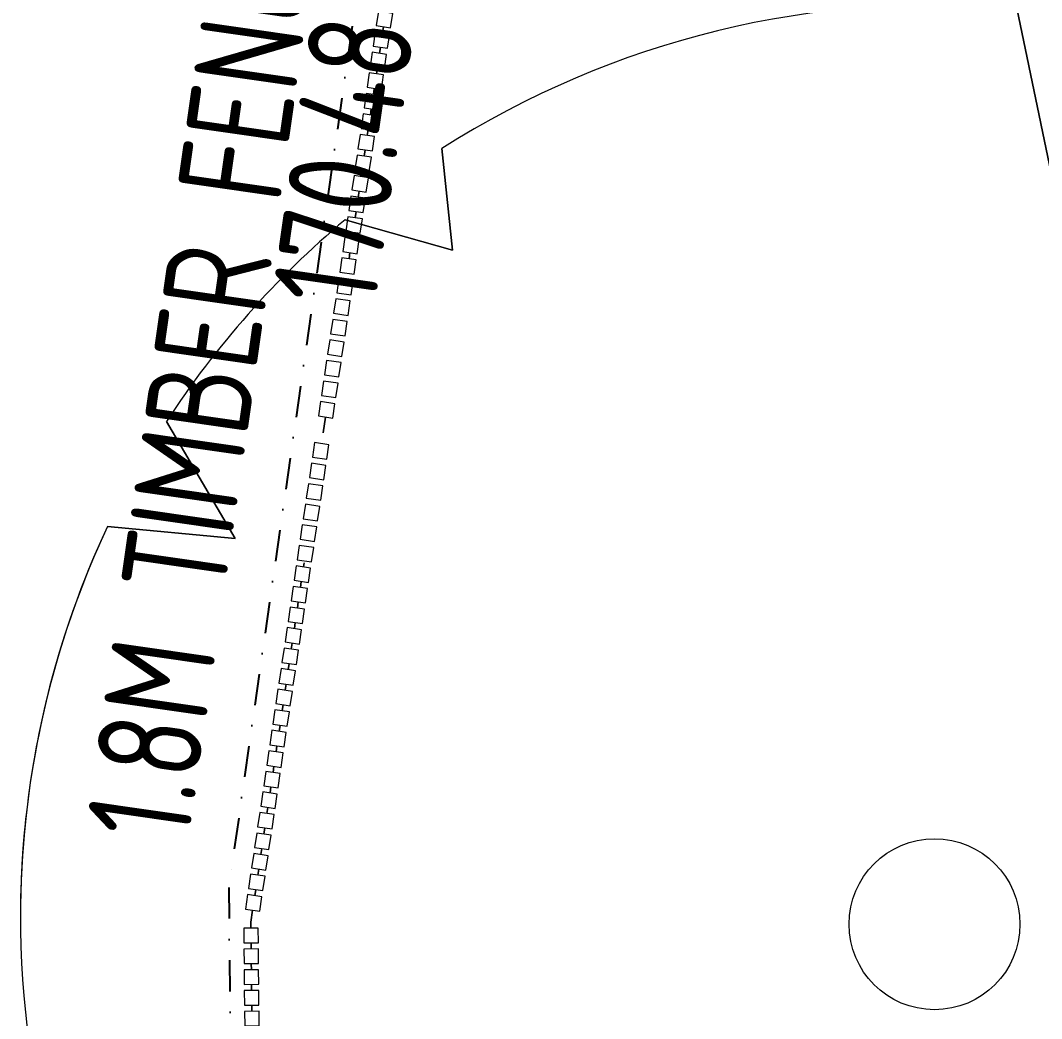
# Model space of a CAD drawing. Header units: millimetres. Extents: x -39027 to 364494, y -35256 to 94895.
# Drawn here: x 200427 to 202886, y 9379 to 11782 of the extents above; entities that cross this region are included whole.
import ezdxf

# ---------------------------------------------------------------- set-up
doc = ezdxf.new("R2010")
doc.units = ezdxf.units.MM
doc.header["$LTSCALE"] = 25
doc.linetypes.add('BG_Dash Dot 3mm', pattern=[7, 3, -2, 0, -2])
for name, color, linetype, lineweight in [('A-DETL-MBND', 4, 'Continuous', 13), ('A-GLAZ-CWMG', 3, 'Continuous', 5), ('C-PROP-LINE', 91, 'BG_Dash Dot 3mm', 25), ('C-PROP-LINE-IDEN', 91, 'Continuous', 5), ('C-TOPO', 251, 'Continuous', 9), ('G-ANNO-TEXT', 231, 'Continuous', 5), ('L-PLNT', 71, 'Continuous', 5)]:
    doc.layers.add(name, color=color, linetype=linetype, lineweight=lineweight)
doc.styles.add('ISOCPEUR_1', font='isocpeur.ttf', dxfattribs={"width": 0.75, "height": 700})

# ---------------------------------------------------------------- blocks, each defined once
blk = doc.blocks.new('Rectangular Mullion - 35mm Timber Batten_Black_-V91-PROPOSED GROUND FLOOR PLAN')
at = {"layer": 'A-GLAZ-CWMG', "lineweight": 13}
for p, q in [((-17.5, 17.5), (17.5, 17.5)), ((-17.5, -17.5), (-17.5, 17.5)), ((17.5, 17.5), (17.5, -17.5)), ((17.5, -17.5), (-17.5, -17.5))]:
    blk.add_line(p, q, dxfattribs=at)
blk = doc.blocks.new('Rectangular Mullion - 35mm Timber Batten_Black_-V92-PROPOSED GROUND FLOOR PLAN')
at = {"layer": 'A-GLAZ-CWMG', "lineweight": 13}
for p, q in [((-17.5, 17.5), (17.5, 17.5)), ((-17.5, -17.5), (-17.5, 17.5)), ((17.5, 17.5), (17.5, -17.5)), ((17.5, -17.5), (-17.5, -17.5))]:
    blk.add_line(p, q, dxfattribs=at)
blk = doc.blocks.new('Rectangular Mullion - 35mm Timber Batten_Black_-V93-PROPOSED GROUND FLOOR PLAN')
at = {"layer": 'A-GLAZ-CWMG', "lineweight": 13}
for p, q in [((-17.5, 17.5), (17.5, 17.5)), ((-17.5, -17.5), (-17.5, 17.5)), ((17.5, 17.5), (17.5, -17.5)), ((17.5, -17.5), (-17.5, -17.5))]:
    blk.add_line(p, q, dxfattribs=at)
blk = doc.blocks.new('Rectangular Mullion - 35mm Timber Batten_Black_-V94-PROPOSED GROUND FLOOR PLAN')
at = {"layer": 'A-GLAZ-CWMG', "lineweight": 13}
for p, q in [((-17.5, 17.5), (17.5, 17.5)), ((-17.5, -17.5), (-17.5, 17.5)), ((17.5, 17.5), (17.5, -17.5)), ((17.5, -17.5), (-17.5, -17.5))]:
    blk.add_line(p, q, dxfattribs=at)
blk = doc.blocks.new('Rectangular Mullion - 35mm Timber Batten_Black_-V95-PROPOSED GROUND FLOOR PLAN')
at = {"layer": 'A-GLAZ-CWMG', "lineweight": 13}
for p, q in [((-17.5, 17.5), (17.5, 17.5)), ((-17.5, -17.5), (-17.5, 17.5)), ((17.5, 17.5), (17.5, -17.5)), ((17.5, -17.5), (-17.5, -17.5))]:
    blk.add_line(p, q, dxfattribs=at)
blk = doc.blocks.new('Rectangular Mullion - 35mm Timber Batten_Black_-V96-PROPOSED GROUND FLOOR PLAN')
at = {"layer": 'A-GLAZ-CWMG', "lineweight": 13}
for p, q in [((-17.5, 17.5), (17.5, 17.5)), ((-17.5, -17.5), (-17.5, 17.5)), ((17.5, 17.5), (17.5, -17.5)), ((17.5, -17.5), (-17.5, -17.5))]:
    blk.add_line(p, q, dxfattribs=at)
blk = doc.blocks.new('Rectangular Mullion - 35mm Timber Batten_Black_-V97-PROPOSED GROUND FLOOR PLAN')
at = {"layer": 'A-GLAZ-CWMG', "lineweight": 13}
for p, q in [((-17.5, 17.5), (17.5, 17.5)), ((-17.5, -17.5), (-17.5, 17.5)), ((17.5, 17.5), (17.5, -17.5)), ((17.5, -17.5), (-17.5, -17.5))]:
    blk.add_line(p, q, dxfattribs=at)
blk = doc.blocks.new('Rectangular Mullion - 35mm Timber Batten_Black_-V98-PROPOSED GROUND FLOOR PLAN')
at = {"layer": 'A-GLAZ-CWMG', "lineweight": 13}
for p, q in [((-17.5, 17.5), (17.5, 17.5)), ((-17.5, -17.5), (-17.5, 17.5)), ((17.5, 17.5), (17.5, -17.5)), ((17.5, -17.5), (-17.5, -17.5))]:
    blk.add_line(p, q, dxfattribs=at)
blk = doc.blocks.new('Rectangular Mullion - 35mm Timber Batten_Black_-V99-PROPOSED GROUND FLOOR PLAN')
at = {"layer": 'A-GLAZ-CWMG', "lineweight": 13}
for p, q in [((-17.5, 17.5), (17.5, 17.5)), ((-17.5, -17.5), (-17.5, 17.5)), ((17.5, 17.5), (17.5, -17.5)), ((17.5, -17.5), (-17.5, -17.5))]:
    blk.add_line(p, q, dxfattribs=at)
blk = doc.blocks.new('Rectangular Mullion - 35mm Timber Batten_Black_-V100-PROPOSED GROUND FLOOR PLAN')
at = {"layer": 'A-GLAZ-CWMG', "lineweight": 13}
for p, q in [((-17.5, 17.5), (17.5, 17.5)), ((-17.5, -17.5), (-17.5, 17.5)), ((17.5, 17.5), (17.5, -17.5)), ((17.5, -17.5), (-17.5, -17.5))]:
    blk.add_line(p, q, dxfattribs=at)
blk = doc.blocks.new('Rectangular Mullion - 35mm Timber Batten_Black_-V101-PROPOSED GROUND FLOOR PLAN')
at = {"layer": 'A-GLAZ-CWMG', "lineweight": 13}
for p, q in [((-17.5, 17.5), (17.5, 17.5)), ((-17.5, -17.5), (-17.5, 17.5)), ((17.5, 17.5), (17.5, -17.5)), ((17.5, -17.5), (-17.5, -17.5))]:
    blk.add_line(p, q, dxfattribs=at)
blk = doc.blocks.new('Rectangular Mullion - 35mm Timber Batten_Black_-V102-PROPOSED GROUND FLOOR PLAN')
at = {"layer": 'A-GLAZ-CWMG', "lineweight": 13}
for p, q in [((-17.5, 17.5), (17.5, 17.5)), ((-17.5, -17.5), (-17.5, 17.5)), ((17.5, 17.5), (17.5, -17.5)), ((17.5, -17.5), (-17.5, -17.5))]:
    blk.add_line(p, q, dxfattribs=at)
blk = doc.blocks.new('Rectangular Mullion - 35mm Timber Batten_Black_-V103-PROPOSED GROUND FLOOR PLAN')
at = {"layer": 'A-GLAZ-CWMG', "lineweight": 13}
for p, q in [((-17.5, 17.5), (17.5, 17.5)), ((-17.5, -17.5), (-17.5, 17.5)), ((17.5, 17.5), (17.5, -17.5)), ((17.5, -17.5), (-17.5, -17.5))]:
    blk.add_line(p, q, dxfattribs=at)
blk = doc.blocks.new('Rectangular Mullion - 35mm Timber Batten_Black_-V104-PROPOSED GROUND FLOOR PLAN')
at = {"layer": 'A-GLAZ-CWMG', "lineweight": 13}
for p, q in [((-17.5, 17.5), (17.5, 17.5)), ((-17.5, -17.5), (-17.5, 17.5)), ((17.5, 17.5), (17.5, -17.5)), ((17.5, -17.5), (-17.5, -17.5))]:
    blk.add_line(p, q, dxfattribs=at)
blk = doc.blocks.new('Rectangular Mullion - 35mm Timber Batten_Black_-V105-PROPOSED GROUND FLOOR PLAN')
at = {"layer": 'A-GLAZ-CWMG', "lineweight": 13}
for p, q in [((-17.5, 17.5), (17.5, 17.5)), ((-17.5, -17.5), (-17.5, 17.5)), ((17.5, 17.5), (17.5, -17.5)), ((17.5, -17.5), (-17.5, -17.5))]:
    blk.add_line(p, q, dxfattribs=at)
blk = doc.blocks.new('Rectangular Mullion - 35mm Timber Batten_Black_-V106-PROPOSED GROUND FLOOR PLAN')
at = {"layer": 'A-GLAZ-CWMG', "lineweight": 13}
for p, q in [((-17.5, 17.5), (17.5, 17.5)), ((-17.5, -17.5), (-17.5, 17.5)), ((17.5, 17.5), (17.5, -17.5)), ((17.5, -17.5), (-17.5, -17.5))]:
    blk.add_line(p, q, dxfattribs=at)
blk = doc.blocks.new('Rectangular Mullion - 35mm Timber Batten_Black_-V107-PROPOSED GROUND FLOOR PLAN')
at = {"layer": 'A-GLAZ-CWMG', "lineweight": 13}
for p, q in [((-17.5, 17.5), (17.5, 17.5)), ((-17.5, -17.5), (-17.5, 17.5)), ((17.5, 17.5), (17.5, -17.5)), ((17.5, -17.5), (-17.5, -17.5))]:
    blk.add_line(p, q, dxfattribs=at)
blk = doc.blocks.new('Rectangular Mullion - 35mm Timber Batten_Black_-V108-PROPOSED GROUND FLOOR PLAN')
at = {"layer": 'A-GLAZ-CWMG', "lineweight": 13}
for p, q in [((-17.5, 17.5), (17.5, 17.5)), ((-17.5, -17.5), (-17.5, 17.5)), ((17.5, 17.5), (17.5, -17.5)), ((17.5, -17.5), (-17.5, -17.5))]:
    blk.add_line(p, q, dxfattribs=at)
blk = doc.blocks.new('Rectangular Mullion - 35mm Timber Batten_Black_-V109-PROPOSED GROUND FLOOR PLAN')
at = {"layer": 'A-GLAZ-CWMG', "lineweight": 13}
for p, q in [((-17.5, 17.5), (17.5, 17.5)), ((-17.5, -17.5), (-17.5, 17.5)), ((17.5, 17.5), (17.5, -17.5)), ((17.5, -17.5), (-17.5, -17.5))]:
    blk.add_line(p, q, dxfattribs=at)
blk = doc.blocks.new('Rectangular Mullion - 35mm Timber Batten_Black_-V110-PROPOSED GROUND FLOOR PLAN')
at = {"layer": 'A-GLAZ-CWMG', "lineweight": 13}
for p, q in [((-17.5, 17.5), (17.5, 17.5)), ((-17.5, -17.5), (-17.5, 17.5)), ((17.5, 17.5), (17.5, -17.5)), ((17.5, -17.5), (-17.5, -17.5))]:
    blk.add_line(p, q, dxfattribs=at)
blk = doc.blocks.new('Rectangular Mullion - 35mm Timber Batten_Black_-V111-PROPOSED GROUND FLOOR PLAN')
at = {"layer": 'A-GLAZ-CWMG', "lineweight": 13}
for p, q in [((-17.5, 17.5), (17.5, 17.5)), ((-17.5, -17.5), (-17.5, 17.5)), ((17.5, 17.5), (17.5, -17.5)), ((17.5, -17.5), (-17.5, -17.5))]:
    blk.add_line(p, q, dxfattribs=at)
blk = doc.blocks.new('Rectangular Mullion - 35mm Timber Batten_Black_-V112-PROPOSED GROUND FLOOR PLAN')
at = {"layer": 'A-GLAZ-CWMG', "lineweight": 13}
for p, q in [((-17.5, 17.5), (17.5, 17.5)), ((-17.5, -17.5), (-17.5, 17.5)), ((17.5, 17.5), (17.5, -17.5)), ((17.5, -17.5), (-17.5, -17.5))]:
    blk.add_line(p, q, dxfattribs=at)
blk = doc.blocks.new('Rectangular Mullion - 35mm Timber Batten_Black_-V113-PROPOSED GROUND FLOOR PLAN')
at = {"layer": 'A-GLAZ-CWMG', "lineweight": 13}
for p, q in [((-17.5, 17.5), (17.5, 17.5)), ((-17.5, -17.5), (-17.5, 17.5)), ((17.5, 17.5), (17.5, -17.5)), ((17.5, -17.5), (-17.5, -17.5))]:
    blk.add_line(p, q, dxfattribs=at)
blk = doc.blocks.new('Rectangular Mullion - 35mm Timber Batten_Black_-V114-PROPOSED GROUND FLOOR PLAN')
at = {"layer": 'A-GLAZ-CWMG', "lineweight": 13}
for p, q in [((-17.5, 17.5), (17.5, 17.5)), ((-17.5, -17.5), (-17.5, 17.5)), ((17.5, 17.5), (17.5, -17.5)), ((17.5, -17.5), (-17.5, -17.5))]:
    blk.add_line(p, q, dxfattribs=at)
blk = doc.blocks.new('Rectangular Mullion - 35mm Timber Batten_Black_-V115-PROPOSED GROUND FLOOR PLAN')
at = {"layer": 'A-GLAZ-CWMG', "lineweight": 13}
for p, q in [((-17.5, 17.5), (17.5, 17.5)), ((-17.5, -17.5), (-17.5, 17.5)), ((17.5, 17.5), (17.5, -17.5)), ((17.5, -17.5), (-17.5, -17.5))]:
    blk.add_line(p, q, dxfattribs=at)
blk = doc.blocks.new('Rectangular Mullion - 35mm Timber Batten_Black_-V116-PROPOSED GROUND FLOOR PLAN')
at = {"layer": 'A-GLAZ-CWMG', "lineweight": 13}
for p, q in [((-17.5, 17.5), (17.5, 17.5)), ((-17.5, -17.5), (-17.5, 17.5)), ((17.5, 17.5), (17.5, -17.5)), ((17.5, -17.5), (-17.5, -17.5))]:
    blk.add_line(p, q, dxfattribs=at)
blk = doc.blocks.new('Rectangular Mullion - 35mm Timber Batten_Black_-V117-PROPOSED GROUND FLOOR PLAN')
at = {"layer": 'A-GLAZ-CWMG', "lineweight": 13}
for p, q in [((-17.5, 17.5), (17.5, 17.5)), ((-17.5, -17.5), (-17.5, 17.5)), ((17.5, 17.5), (17.5, -17.5)), ((17.5, -17.5), (-17.5, -17.5))]:
    blk.add_line(p, q, dxfattribs=at)
blk = doc.blocks.new('Rectangular Mullion - 35mm Timber Batten_Black_-V118-PROPOSED GROUND FLOOR PLAN')
at = {"layer": 'A-GLAZ-CWMG', "lineweight": 13}
for p, q in [((-17.5, 17.5), (17.5, 17.5)), ((-17.5, -17.5), (-17.5, 17.5)), ((17.5, 17.5), (17.5, -17.5)), ((17.5, -17.5), (-17.5, -17.5))]:
    blk.add_line(p, q, dxfattribs=at)
blk = doc.blocks.new('Rectangular Mullion - 35mm Timber Batten_Black_-V119-PROPOSED GROUND FLOOR PLAN')
at = {"layer": 'A-GLAZ-CWMG', "lineweight": 13}
for p, q in [((-17.5, 17.5), (17.5, 17.5)), ((-17.5, -17.5), (-17.5, 17.5)), ((17.5, 17.5), (17.5, -17.5)), ((17.5, -17.5), (-17.5, -17.5))]:
    blk.add_line(p, q, dxfattribs=at)
blk = doc.blocks.new('Rectangular Mullion - 35mm Timber Batten_Black_-V120-PROPOSED GROUND FLOOR PLAN')
at = {"layer": 'A-GLAZ-CWMG', "lineweight": 13}
for p, q in [((-17.5, 17.5), (17.5, 17.5)), ((-17.5, -17.5), (-17.5, 17.5)), ((17.5, 17.5), (17.5, -17.5)), ((17.5, -17.5), (-17.5, -17.5))]:
    blk.add_line(p, q, dxfattribs=at)
blk = doc.blocks.new('Rectangular Mullion - 35mm Timber Batten_Black_-V121-PROPOSED GROUND FLOOR PLAN')
at = {"layer": 'A-GLAZ-CWMG', "lineweight": 13}
for p, q in [((-17.5, 17.5), (17.5, 17.5)), ((-17.5, -17.5), (-17.5, 17.5)), ((17.5, 17.5), (17.5, -17.5)), ((17.5, -17.5), (-17.5, -17.5))]:
    blk.add_line(p, q, dxfattribs=at)
blk = doc.blocks.new('Rectangular Mullion - 35mm Timber Batten_Black_-V122-PROPOSED GROUND FLOOR PLAN')
at = {"layer": 'A-GLAZ-CWMG', "lineweight": 13}
for p, q in [((-17.5, 17.5), (17.5, 17.5)), ((-17.5, -17.5), (-17.5, 17.5)), ((17.5, 17.5), (17.5, -17.5)), ((17.5, -17.5), (-17.5, -17.5))]:
    blk.add_line(p, q, dxfattribs=at)
blk = doc.blocks.new('Rectangular Mullion - 35mm Timber Batten_Black_-V123-PROPOSED GROUND FLOOR PLAN')
at = {"layer": 'A-GLAZ-CWMG', "lineweight": 13}
for p, q in [((-17.5, 17.5), (17.5, 17.5)), ((-17.5, -17.5), (-17.5, 17.5)), ((17.5, 17.5), (17.5, -17.5)), ((17.5, -17.5), (-17.5, -17.5))]:
    blk.add_line(p, q, dxfattribs=at)
blk = doc.blocks.new('Rectangular Mullion - 35mm Timber Batten_Black_-V124-PROPOSED GROUND FLOOR PLAN')
at = {"layer": 'A-GLAZ-CWMG', "lineweight": 13}
for p, q in [((-17.5, 17.5), (17.5, 17.5)), ((-17.5, -17.5), (-17.5, 17.5)), ((17.5, 17.5), (17.5, -17.5)), ((17.5, -17.5), (-17.5, -17.5))]:
    blk.add_line(p, q, dxfattribs=at)
blk = doc.blocks.new('Rectangular Mullion - 35mm Timber Batten_Black_-V125-PROPOSED GROUND FLOOR PLAN')
at = {"layer": 'A-GLAZ-CWMG', "lineweight": 13}
for p, q in [((-17.5, 17.5), (17.5, 17.5)), ((-17.5, -17.5), (-17.5, 17.5)), ((17.5, 17.5), (17.5, -17.5)), ((17.5, -17.5), (-17.5, -17.5))]:
    blk.add_line(p, q, dxfattribs=at)
blk = doc.blocks.new('Rectangular Mullion - 35mm Timber Batten_Black_-V126-PROPOSED GROUND FLOOR PLAN')
at = {"layer": 'A-GLAZ-CWMG', "lineweight": 13}
for p, q in [((-17.5, 17.5), (17.5, 17.5)), ((-17.5, -17.5), (-17.5, 17.5)), ((17.5, 17.5), (17.5, -17.5)), ((17.5, -17.5), (-17.5, -17.5))]:
    blk.add_line(p, q, dxfattribs=at)
blk = doc.blocks.new('Rectangular Mullion - 35mm Timber Batten_Black_-V127-PROPOSED GROUND FLOOR PLAN')
at = {"layer": 'A-GLAZ-CWMG', "lineweight": 13}
for p, q in [((-17.5, 17.5), (17.5, 17.5)), ((-17.5, -17.5), (-17.5, 17.5)), ((17.5, 17.5), (17.5, -17.5)), ((17.5, -17.5), (-17.5, -17.5))]:
    blk.add_line(p, q, dxfattribs=at)
blk = doc.blocks.new('Rectangular Mullion - 35mm Timber Batten_Black_-V128-PROPOSED GROUND FLOOR PLAN')
at = {"layer": 'A-GLAZ-CWMG', "lineweight": 13}
for p, q in [((-17.5, 17.5), (17.5, 17.5)), ((-17.5, -17.5), (-17.5, 17.5)), ((17.5, 17.5), (17.5, -17.5)), ((17.5, -17.5), (-17.5, -17.5))]:
    blk.add_line(p, q, dxfattribs=at)
blk = doc.blocks.new('Rectangular Mullion - 35mm Timber Batten_Black_-V129-PROPOSED GROUND FLOOR PLAN')
at = {"layer": 'A-GLAZ-CWMG', "lineweight": 13}
for p, q in [((-17.5, 17.5), (17.5, 17.5)), ((-17.5, -17.5), (-17.5, 17.5)), ((17.5, 17.5), (17.5, -17.5)), ((17.5, -17.5), (-17.5, -17.5))]:
    blk.add_line(p, q, dxfattribs=at)
blk = doc.blocks.new('Rectangular Mullion - 35mm Timber Batten_Black_-V130-PROPOSED GROUND FLOOR PLAN')
at = {"layer": 'A-GLAZ-CWMG', "lineweight": 13}
for p, q in [((-17.5, 17.5), (17.5, 17.5)), ((-17.5, -17.5), (-17.5, 17.5)), ((17.5, 17.5), (17.5, -17.5)), ((17.5, -17.5), (-17.5, -17.5))]:
    blk.add_line(p, q, dxfattribs=at)
blk = doc.blocks.new('Rectangular Mullion - 35mm Timber Batten_Black_-V131-PROPOSED GROUND FLOOR PLAN')
at = {"layer": 'A-GLAZ-CWMG', "lineweight": 13}
for p, q in [((-17.5, 17.5), (17.5, 17.5)), ((-17.5, -17.5), (-17.5, 17.5)), ((17.5, 17.5), (17.5, -17.5)), ((17.5, -17.5), (-17.5, -17.5))]:
    blk.add_line(p, q, dxfattribs=at)
blk = doc.blocks.new('Rectangular Mullion - 35mm Timber Batten_Black_-V132-PROPOSED GROUND FLOOR PLAN')
at = {"layer": 'A-GLAZ-CWMG', "lineweight": 13}
for p, q in [((-17.5, 17.5), (17.5, 17.5)), ((-17.5, -17.5), (-17.5, 17.5)), ((17.5, 17.5), (17.5, -17.5)), ((17.5, -17.5), (-17.5, -17.5))]:
    blk.add_line(p, q, dxfattribs=at)
blk = doc.blocks.new('Rectangular Mullion - 35mm Timber Batten_Black_-V133-PROPOSED GROUND FLOOR PLAN')
at = {"layer": 'A-GLAZ-CWMG', "lineweight": 13}
for p, q in [((-17.5, 17.5), (17.5, 17.5)), ((-17.5, -17.5), (-17.5, 17.5)), ((17.5, 17.5), (17.5, -17.5)), ((17.5, -17.5), (-17.5, -17.5))]:
    blk.add_line(p, q, dxfattribs=at)
blk = doc.blocks.new('Rectangular Mullion - 35mm Timber Batten_Black_-V134-PROPOSED GROUND FLOOR PLAN')
at = {"layer": 'A-GLAZ-CWMG', "lineweight": 13}
for p, q in [((-17.5, 17.5), (17.5, 17.5)), ((-17.5, -17.5), (-17.5, 17.5)), ((17.5, 17.5), (17.5, -17.5)), ((17.5, -17.5), (-17.5, -17.5))]:
    blk.add_line(p, q, dxfattribs=at)
blk = doc.blocks.new('Rectangular Mullion - 35mm Timber Batten_Black_-V135-PROPOSED GROUND FLOOR PLAN')
at = {"layer": 'A-GLAZ-CWMG', "lineweight": 13}
for p, q in [((-17.5, 17.5), (17.5, 17.5)), ((-17.5, -17.5), (-17.5, 17.5)), ((17.5, 17.5), (17.5, -17.5)), ((17.5, -17.5), (-17.5, -17.5))]:
    blk.add_line(p, q, dxfattribs=at)
blk = doc.blocks.new('Rectangular Mullion - 35mm Timber Batten_Black_-V136-PROPOSED GROUND FLOOR PLAN')
at = {"layer": 'A-GLAZ-CWMG', "lineweight": 13}
for p, q in [((-17.5, 17.5), (17.5, 17.5)), ((-17.5, -17.5), (-17.5, 17.5)), ((17.5, 17.5), (17.5, -17.5)), ((17.5, -17.5), (-17.5, -17.5))]:
    blk.add_line(p, q, dxfattribs=at)
blk = doc.blocks.new('Rectangular Mullion - 35mm Timber Batten_Black_-V137-PROPOSED GROUND FLOOR PLAN')
at = {"layer": 'A-GLAZ-CWMG', "lineweight": 13}
for p, q in [((-17.5, 17.5), (17.5, 17.5)), ((-17.5, -17.5), (-17.5, 17.5)), ((17.5, 17.5), (17.5, -17.5)), ((17.5, -17.5), (-17.5, -17.5))]:
    blk.add_line(p, q, dxfattribs=at)
blk = doc.blocks.new('Rectangular Mullion - 35mm Timber Batten_Black_-V138-PROPOSED GROUND FLOOR PLAN')
at = {"layer": 'A-GLAZ-CWMG', "lineweight": 13}
for p, q in [((-17.5, 17.5), (17.5, 17.5)), ((-17.5, -17.5), (-17.5, 17.5)), ((17.5, 17.5), (17.5, -17.5)), ((17.5, -17.5), (-17.5, -17.5))]:
    blk.add_line(p, q, dxfattribs=at)
blk = doc.blocks.new('Family - ___-1009153-PROPOSED GROUND FLOOR PLAN')
at = {"layer": 'C-PROP-LINE'}
for p, q in [((-477, 12248.2), (-849, 9654.7)), ((-849, 9654.7), (-819.6, 7014.9))]:
    blk.add_line(p, q, dxfattribs=at)
blk = doc.blocks.new('Family - ___-2269169-PROPOSED GROUND FLOOR PLAN')
at = {"layer": 'C-PROP-LINE'}
for p, q in [((-477, 12248.2), (-849, 9654.7)), ((-849, 9654.7), (-819.6, 7014.9))]:
    blk.add_line(p, q, dxfattribs=at)
blk = doc.blocks.new('PLANTING_Coloured tree scaleable - 7 Meters-2580589-PROPOSED SITE PLAN')
at = {"layer": 'L-PLNT', "lineweight": 9}
for p, q in [((-434.1, 2027.4), (-856.4, 2633.5)), ((-434.1, 2027.4), (-856.4, 2633.5)), ((-856.4, 2633.5), (-434.1, 2027.4)), ((-2285.9, 1563.4), (-2136.1, 1294.4)), ((-2285.9, 1563.4), (-2136.1, 1294.4)), ((-2136.1, 1294.4), (-2285.9, 1563.4)), ((-2136.1, 1294.4), (-2470.6, 1251.3)), ((-2136.1, 1294.4), (-2470.6, 1251.3)), ((-2470.6, 1251.3), (-2136.1, 1294.4)), ((-2727.6, 479.9), (-2398.7, 236.6)), ((-2727.6, 479.9), (-2398.7, 236.6)), ((-2398.7, 236.6), (-2727.6, 479.9)), ((-2398.7, 236.6), (-2766.9, 119.1)), ((-2398.7, 236.6), (-2766.9, 119.1)), ((-2766.9, 119.1), (-2398.7, 236.6))]:
    blk.add_line(p, q, dxfattribs=at)
blk.add_circle((-0.3, -5.6), 258, dxfattribs=at)
for centre, start, end in [((-0.3, 0), 108.0083, 145.6274), ((-0.3, 0), 108.0083, 145.6274), ((-0.3, 0), 108.0083, 145.6274), ((-0.3, 0), 153.1369, 170.0213), ((-0.3, 0), 153.1369, 170.0213), ((-0.3, 0), 153.1369, 170.0213), ((0.5, 19.1), 177.9304, 244.2846), ((0.5, 19.1), 177.9304, 202.3457), ((0.5, 19.1), 177.9304, 200.6948)]:
    blk.add_arc(centre, 2769.2, start, end, dxfattribs=at)

msp = doc.modelspace()

# ---------------------------------------------------------------- linework, layer by layer
at = {"layer": 'A-DETL-MBND', "lineweight": 5}
for p, q in [((201298.7, 11752), (201300.8, 11766.8)), ((201291.3, 11702.5), (201293.5, 11717.4)), ((201284, 11653.1), (201286.2, 11667.9)), ((201276.7, 11603.6), (201278.7, 11617.5)), ((201269.4, 11554.1), (201271.6, 11569)), ((201262, 11504.7), (201264.2, 11519.5)), ((201254.7, 11455.2), (201256.9, 11470.1)), ((201247.4, 11405.8), (201249.6, 11420.6)), ((201240.1, 11356.3), (201242.3, 11371.1)), ((201232.7, 11306.8), (201234.9, 11321.7)), ((201225.4, 11257.4), (201227.6, 11272.2)), ((201218.1, 11207.9), (201220.3, 11222.8)), ((201156.1, 10789.2), (201161.7, 10827.1)), ((201108.2, 10466), (201109.7, 10475.8)), ((201100.9, 10416.5), (201103.1, 10431.4)), ((201093.6, 10367.1), (201095.8, 10381.9)), ((201086.3, 10317.6), (201088.5, 10332.5)), ((201078.9, 10268.2), (201081.1, 10283)), ((201071.6, 10218.7), (201073.8, 10233.5)), ((201064.3, 10169.2), (201066.5, 10184.1)), ((201057, 10119.8), (201059.2, 10134.6)), ((201049.6, 10070.3), (201051.8, 10085.2)), ((201042.3, 10020.9), (201044.5, 10035.7)), ((201035, 9971.4), (201037.2, 9986.2)), ((201027.7, 9921.9), (201029.9, 9936.8)), ((201020.3, 9872.5), (201022.5, 9887.3)), ((201013, 9823), (201015.2, 9837.9)), ((201005.7, 9773.6), (201007.9, 9788.4)), ((200998.4, 9724.1), (201000.6, 9738.9)), ((200991.1, 9674.6), (200993.2, 9689.5)), ((200981.7, 9611.3), (200985.9, 9640)), ((200981.8, 9596.3), (200981.7, 9611.3)), ((200982.3, 9546.3), (200982.2, 9561.3)), ((200982.8, 9496.3), (200982.7, 9511.3)), ((200983.3, 9446.3), (200983.2, 9461.3)), ((200983.9, 9396.3), (200983.7, 9411.3))]:
    msp.add_line(p, q, dxfattribs=at)
at = {"layer": 'C-TOPO'}
for p, q in [((201300.8, 11766.8), (201298.7, 11752)), ((201293.5, 11717.4), (201291.3, 11702.5)), ((201286.2, 11667.9), (201284, 11653.1)), ((201278.7, 11617.5), (201276.7, 11603.6)), ((201271.6, 11569), (201269.4, 11554.1)), ((201264.2, 11519.5), (201262, 11504.7)), ((201256.9, 11470.1), (201254.7, 11455.2)), ((201249.6, 11420.6), (201247.4, 11405.8)), ((201242.3, 11371.1), (201240.1, 11356.3)), ((201234.9, 11321.7), (201232.7, 11306.8)), ((201227.6, 11272.2), (201225.4, 11257.4)), ((201220.3, 11222.8), (201218.1, 11207.9)), ((201161.7, 10827.1), (201156.1, 10789.2)), ((201109.7, 10475.8), (201108.2, 10466)), ((201103.1, 10431.4), (201100.9, 10416.5)), ((201095.8, 10381.9), (201093.6, 10367.1)), ((201088.5, 10332.5), (201086.3, 10317.6)), ((201081.1, 10283), (201078.9, 10268.2)), ((201073.8, 10233.5), (201071.6, 10218.7)), ((201066.5, 10184.1), (201064.3, 10169.2)), ((201059.2, 10134.6), (201057, 10119.8)), ((201051.8, 10085.2), (201049.6, 10070.3)), ((201044.5, 10035.7), (201042.3, 10020.9)), ((201037.2, 9986.2), (201035, 9971.4)), ((201029.9, 9936.8), (201027.7, 9921.9)), ((201022.5, 9887.3), (201020.3, 9872.5)), ((201015.2, 9837.9), (201013, 9823)), ((201007.9, 9788.4), (201005.7, 9773.6)), ((201000.6, 9738.9), (200998.4, 9724.1)), ((200993.2, 9689.5), (200991.1, 9674.6)), ((200985.9, 9640), (200981.7, 9611.3)), ((200981.7, 9611.3), (200981.8, 9596.3)), ((200982.2, 9561.3), (200982.3, 9546.3)), ((200982.7, 9511.3), (200982.8, 9496.3)), ((200983.2, 9461.3), (200983.3, 9446.3)), ((200983.7, 9411.3), (200983.9, 9396.3))]:
    msp.add_line(p, q, dxfattribs=at)

# ---------------------------------------------------------------- block references
at = {"layer": 'A-GLAZ-CWMG', "extrusion": (0, 0, -1)}
for name, p, rotation in [('Rectangular Mullion - 35mm Timber Batten_Black_-V91-PROPOSED GROUND FLOOR PLAN', (-201303.4, 11784.1), 278.4227823277286), ('Rectangular Mullion - 35mm Timber Batten_Black_-V92-PROPOSED GROUND FLOOR PLAN', (-201296.1, 11734.7), 278.4227823277286), ('Rectangular Mullion - 35mm Timber Batten_Black_-V93-PROPOSED GROUND FLOOR PLAN', (-201288.8, 11685.2), 278.4227823277286), ('Rectangular Mullion - 35mm Timber Batten_Black_-V94-PROPOSED GROUND FLOOR PLAN', (-201281.4, 11635.8), 278.4227823277286), ('Rectangular Mullion - 35mm Timber Batten_Black_-V95-PROPOSED GROUND FLOOR PLAN', (-201274.1, 11586.3), 278.4227823277286), ('Rectangular Mullion - 35mm Timber Batten_Black_-V96-PROPOSED GROUND FLOOR PLAN', (-201266.8, 11536.8), 278.4227823277286), ('Rectangular Mullion - 35mm Timber Batten_Black_-V97-PROPOSED GROUND FLOOR PLAN', (-201259.5, 11487.4), 278.4227823277286), ('Rectangular Mullion - 35mm Timber Batten_Black_-V98-PROPOSED GROUND FLOOR PLAN', (-201252.1, 11437.9), 278.4227823277286), ('Rectangular Mullion - 35mm Timber Batten_Black_-V99-PROPOSED GROUND FLOOR PLAN', (-201244.8, 11388.4), 278.4227823277286), ('Rectangular Mullion - 35mm Timber Batten_Black_-V100-PROPOSED GROUND FLOOR PLAN', (-201237.5, 11339), 278.4227823277286), ('Rectangular Mullion - 35mm Timber Batten_Black_-V101-PROPOSED GROUND FLOOR PLAN', (-201230.2, 11289.5), 278.4227823277286), ('Rectangular Mullion - 35mm Timber Batten_Black_-V102-PROPOSED GROUND FLOOR PLAN', (-201222.8, 11240.1), 278.4227823277286), ('Rectangular Mullion - 35mm Timber Batten_Black_-V103-PROPOSED GROUND FLOOR PLAN', (-201215.5, 11190.6), 278.4227823277286), ('Rectangular Mullion - 35mm Timber Batten_Black_-V104-PROPOSED GROUND FLOOR PLAN', (-201208.2, 11141.1), 278.4227823277286), ('Rectangular Mullion - 35mm Timber Batten_Black_-V105-PROPOSED GROUND FLOOR PLAN', (-201200.9, 11091.7), 278.4227823277286), ('Rectangular Mullion - 35mm Timber Batten_Black_-V106-PROPOSED GROUND FLOOR PLAN', (-201193.6, 11042.2), 278.4227823277286), ('Rectangular Mullion - 35mm Timber Batten_Black_-V107-PROPOSED GROUND FLOOR PLAN', (-201186.2, 10992.8), 278.4227823277286), ('Rectangular Mullion - 35mm Timber Batten_Black_-V108-PROPOSED GROUND FLOOR PLAN', (-201178.9, 10943.3), 278.4227823277286), ('Rectangular Mullion - 35mm Timber Batten_Black_-V109-PROPOSED GROUND FLOOR PLAN', (-201171.6, 10893.8), 278.4227823277286), ('Rectangular Mullion - 35mm Timber Batten_Black_-V110-PROPOSED GROUND FLOOR PLAN', (-201164.3, 10844.4), 278.4227823277286), ('Rectangular Mullion - 35mm Timber Batten_Black_-V111-PROPOSED GROUND FLOOR PLAN', (-201149.6, 10745.5), 278.4227823277286), ('Rectangular Mullion - 35mm Timber Batten_Black_-V112-PROPOSED GROUND FLOOR PLAN', (-201142.3, 10696), 278.4227823277286), ('Rectangular Mullion - 35mm Timber Batten_Black_-V113-PROPOSED GROUND FLOOR PLAN', (-201135, 10646.5), 278.4227823277286), ('Rectangular Mullion - 35mm Timber Batten_Black_-V114-PROPOSED GROUND FLOOR PLAN', (-201127.6, 10597.1), 278.4227823277286), ('Rectangular Mullion - 35mm Timber Batten_Black_-V115-PROPOSED GROUND FLOOR PLAN', (-201120.3, 10547.6), 278.4227823277286), ('Rectangular Mullion - 35mm Timber Batten_Black_-V116-PROPOSED GROUND FLOOR PLAN', (-201113, 10498.2), 278.4227823277286), ('Rectangular Mullion - 35mm Timber Batten_Black_-V117-PROPOSED GROUND FLOOR PLAN', (-201105.7, 10448.7), 278.4227823277286), ('Rectangular Mullion - 35mm Timber Batten_Black_-V118-PROPOSED GROUND FLOOR PLAN', (-201098.3, 10399.2), 278.4227823277286), ('Rectangular Mullion - 35mm Timber Batten_Black_-V119-PROPOSED GROUND FLOOR PLAN', (-201091, 10349.8), 278.4227823277286), ('Rectangular Mullion - 35mm Timber Batten_Black_-V120-PROPOSED GROUND FLOOR PLAN', (-201083.7, 10300.3), 278.4227823277286), ('Rectangular Mullion - 35mm Timber Batten_Black_-V121-PROPOSED GROUND FLOOR PLAN', (-201076.4, 10250.9), 278.4227823277286), ('Rectangular Mullion - 35mm Timber Batten_Black_-V122-PROPOSED GROUND FLOOR PLAN', (-201069, 10201.4), 278.4227823277286), ('Rectangular Mullion - 35mm Timber Batten_Black_-V123-PROPOSED GROUND FLOOR PLAN', (-201061.7, 10151.9), 278.4227823277286), ('Rectangular Mullion - 35mm Timber Batten_Black_-V124-PROPOSED GROUND FLOOR PLAN', (-201054.4, 10102.5), 278.4227823277286), ('Rectangular Mullion - 35mm Timber Batten_Black_-V125-PROPOSED GROUND FLOOR PLAN', (-201047.1, 10053), 278.4227823277286), ('Rectangular Mullion - 35mm Timber Batten_Black_-V126-PROPOSED GROUND FLOOR PLAN', (-201039.8, 10003.5), 278.4227823277286), ('Rectangular Mullion - 35mm Timber Batten_Black_-V127-PROPOSED GROUND FLOOR PLAN', (-201032.4, 9954.1), 278.4227823277286), ('Rectangular Mullion - 35mm Timber Batten_Black_-V128-PROPOSED GROUND FLOOR PLAN', (-201025.1, 9904.6), 278.4227823277286), ('Rectangular Mullion - 35mm Timber Batten_Black_-V129-PROPOSED GROUND FLOOR PLAN', (-201017.8, 9855.2), 278.4227823277286), ('Rectangular Mullion - 35mm Timber Batten_Black_-V130-PROPOSED GROUND FLOOR PLAN', (-201010.5, 9805.7), 278.4227823277286), ('Rectangular Mullion - 35mm Timber Batten_Black_-V131-PROPOSED GROUND FLOOR PLAN', (-201003.1, 9756.2), 278.4227823277286), ('Rectangular Mullion - 35mm Timber Batten_Black_-V132-PROPOSED GROUND FLOOR PLAN', (-200995.8, 9706.8), 278.4227823277286), ('Rectangular Mullion - 35mm Timber Batten_Black_-V133-PROPOSED GROUND FLOOR PLAN', (-200988.5, 9657.3), 278.4227823277286), ('Rectangular Mullion - 35mm Timber Batten_Black_-V134-PROPOSED GROUND FLOOR PLAN', (-200982, 9578.8), 269.4189036324616), ('Rectangular Mullion - 35mm Timber Batten_Black_-V135-PROPOSED GROUND FLOOR PLAN', (-200982.5, 9528.8), 269.4189036324616), ('Rectangular Mullion - 35mm Timber Batten_Black_-V136-PROPOSED GROUND FLOOR PLAN', (-200983, 9478.8), 269.4189036324616), ('Rectangular Mullion - 35mm Timber Batten_Black_-V137-PROPOSED GROUND FLOOR PLAN', (-200983.5, 9428.8), 269.4189036324616), ('Rectangular Mullion - 35mm Timber Batten_Black_-V138-PROPOSED GROUND FLOOR PLAN', (-200984, 9378.8), 269.4189036324616)]:
    msp.add_blockref(name, p, dxfattribs=dict(at, rotation=rotation))
at = {"layer": 'C-PROP-LINE'}
for name in ['Family - ___-1009153-PROPOSED GROUND FLOOR PLAN', 'Family - ___-2269169-PROPOSED GROUND FLOOR PLAN']:
    msp.add_blockref(name, (201777.3, 39.7), dxfattribs=at)
at = {"layer": 'L-PLNT', "lineweight": 9, "xscale": 0.7980000000000003, "yscale": 0.7980000000000003, "zscale": 0.7980000000000003, "rotation": 336.899377919427}
msp.add_blockref('PLANTING_Coloured tree scaleable - 7 Meters-2580589-PROPOSED SITE PLAN', (202630.1, 9610), dxfattribs=at)

# ---------------------------------------------------------------- texts
at = {"layer": 'C-PROP-LINE-IDEN', "insert": (201145.7, 11910.1), "char_height": 250, "width": 960, "attachment_point": 3, "rotation": 81.8374, "line_spacing_factor": 1.153846, "style": 'ISOCPEUR_1'}
msp.add_mtext('170.48°', dxfattribs=at)
at = {"layer": 'G-ANNO-TEXT', "color": 7, "lineweight": 13, "insert": (200583.7, 9835.4), "char_height": 250, "width": 2571, "attachment_point": 1, "rotation": 81.8374, "line_spacing_factor": 1.153846, "style": 'ISOCPEUR_1'}
msp.add_mtext('1.8M TIMBER FENCE', dxfattribs=at)

doc.saveas('drawing.dxf')
